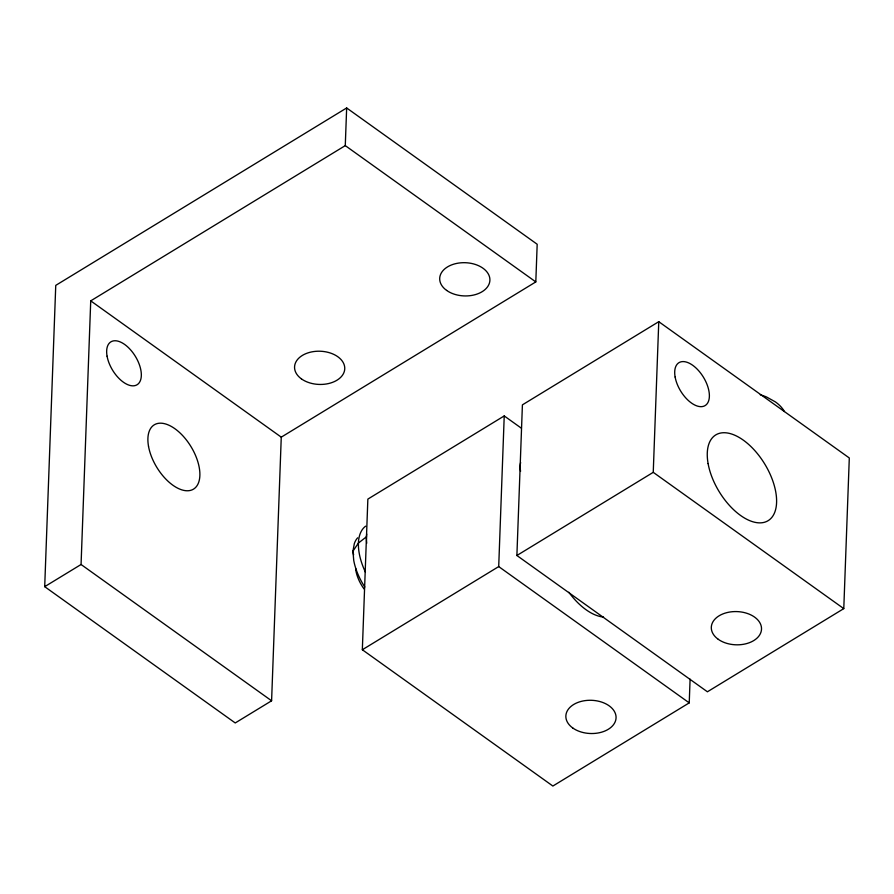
<?xml version="1.0" encoding="UTF-8"?>
<svg xmlns="http://www.w3.org/2000/svg" width="894" height="894" viewBox="0 0 894 894"><rect width="100%" height="100%" fill="white"/><g stroke="black" fill="none" stroke-linecap="round" stroke-linejoin="round"><path stroke-width="1.34" d="M44.7 586.665L55.752 285.376L346.66 107.962L537.182 244.252L535.808 281.912L281.264 437.155L271.597 700.784L235.234 722.955L44.7 586.665L81.063 564.494L90.73 300.865L345.274 145.621L346.66 107.962M690.101 679.161L689.229 702.874L552.872 786.038L362.338 649.748L367.859 499.098L504.227 415.933L521.236 428.103M689.229 702.874L498.707 566.584L504.227 415.933M516.888 555.498L522.409 404.848L658.766 321.684L849.3 457.974L843.78 608.624L707.411 691.788L516.888 555.498L653.246 472.334L658.766 321.684M366.484 536.758L358.427 543.049L352.94 551.173L353.733 560.382A43.393 23.021 58.6 0 0 364.808 587.012M362.338 649.748L498.707 566.584M345.274 145.621L535.808 281.912M653.246 472.334L843.78 608.624M90.73 300.865L281.264 437.155M81.063 564.494L271.597 700.784M353.611 554.939L352.94 551.173L354.348 543.541A43.393 23.021 58.6 0 1 357.634 537.83M355.689 568.372L355.89 570.64A26.686 14.159 58.6 0 0 364.014 588.923M365.434 572.16A48.734 25.848 58.6 0 1 365.635 526.164M366.719 543.239A50.243 26.652 58.6 0 1 366.685 534.031M603.506 617.05A50.243 26.652 58.6 0 1 568.863 592.264M520.576 471.283A25.121 13.321 58.6 0 1 520.632 462.544M760.258 394.779A43.393 28.697 2.1 0 1 766.594 397.014L775.411 401.909A43.393 28.697 2.1 0 1 784.463 411.553M675.126 377.033A25.121 13.321 58.6 0 0 703.79 406.211A25.121 13.321 58.6 0 0 697.186 369.144A25.121 13.321 58.6 0 0 675.126 377.033M708.104 463.606A50.243 26.652 58.6 0 0 765.443 521.951A50.243 26.652 58.6 0 0 752.223 447.827A50.243 26.652 58.6 0 0 708.104 463.606M718.228 639.288A25.121 16.617 2.1 0 0 760.503 633.388A25.121 16.617 2.1 0 0 730.499 611.921A25.121 16.617 2.1 0 0 718.228 639.288M572.775 727.995A25.121 16.617 2.1 0 0 615.05 722.095A25.121 16.617 2.1 0 0 585.045 700.628A25.121 16.617 2.1 0 0 572.775 727.995M107.079 356.203A25.121 13.321 58.6 0 0 135.754 385.381A25.121 13.321 58.6 0 0 129.138 348.314A25.121 13.321 58.6 0 0 107.079 356.203M148.516 446.318A37.682 19.992 58.6 0 0 191.517 490.08A37.682 19.992 58.6 0 0 181.605 434.495A37.682 19.992 58.6 0 0 148.516 446.318M301.468 378.911A25.121 16.617 2.1 0 0 343.743 373.01A25.121 16.617 2.1 0 0 313.749 351.554A25.121 16.617 2.1 0 0 301.468 378.911M446.62 290.405A25.121 16.617 2.1 0 0 488.895 284.493A25.121 16.617 2.1 0 0 458.89 263.037A25.121 16.617 2.1 0 0 446.62 290.405"/></g></svg>
